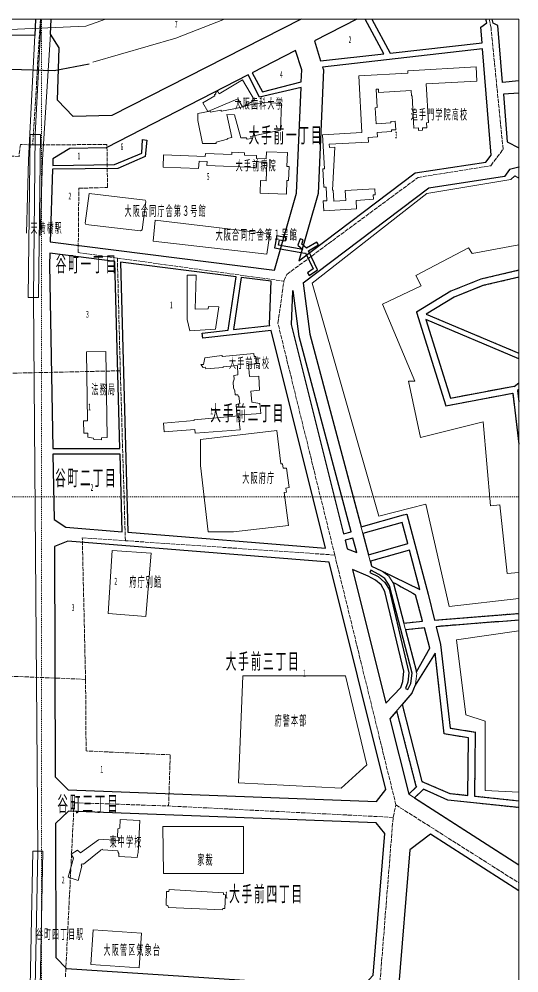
# Model space of a CAD drawing. Units: millimetres, scale not verified. Extents: x -71 to 79, y -72 to 79.
# Drawn here: x 26.7 to 79.1, y -20.7 to 79.1 of the extents above; entities that cross this region are included whole.
import ezdxf
from ezdxf.enums import TextEntityAlignment as Align

# ---------------------------------------------------------------- set-up
doc = ezdxf.new("R2010")
doc.units = ezdxf.units.MM
doc.header["$LTSCALE"] = 0.25
doc.linetypes.add('USER1', pattern=[0.70556, 0.35278, -0.35278])
doc.linetypes.add('USER2', pattern=[2.11668, 1.7639, -0.35278])
for name, color, linetype, lineweight in [('0-0_01 グリッド', 7, 'USER1', 18), ('0-7_08 地下鉄', 7, 'Continuous', 18), ('0-C_13 町界', 30, 'USER2', 18), ('0-D_14 公・官庁施設', 7, 'Continuous', 18), ('0-E_15 病院', 4, 'Continuous', 18), ('0-F_16 学校', 1, 'Continuous', 18), ('1-3_20 鉄道', 7, 'Continuous', 18), ('1-6_23 園路・他敷地道', 7, 'USER1', 18), ('1-7_24 立体交差', 7, 'Continuous', 18), ('1-C_29 川・池', 150, 'Continuous', 18), ('1-D_30 公園・緑地', 3, 'Continuous', 18), ('1-E_31 地形', 7, 'Continuous', 18), ('1-F_32 海・河川', 150, 'Continuous', 18)]:
    doc.layers.add(name, color=color, linetype=linetype, lineweight=lineweight)
for name, color, linetype in [('0-2_03 施設名・公園名', 7, 'Continuous'), ('0-4_05 町名', 7, 'Continuous'), ('0-6_07 街区符号', 7, 'Continuous'), ('0-8_09 鉄道地下', 7, 'Continuous'), ('1-4_21 デッキ・歩道橋', 7, 'Continuous'), ('1-9_26 道路', 7, 'Continuous')]:
    doc.layers.add(name, color=color, linetype=linetype)
doc.styles.add('ＭＳ ゴシック', font='')
doc.styles.get('ＭＳ ゴシック').set_extended_font_data('MS Gothic')

msp = doc.modelspace()

# ---------------------------------------------------------------- linework, layer by layer
at = {"layer": '0-0_01 グリッド'}
for p, q in [((79.0704, 79.1311), (-70.9375, 79.1311)), ((29.0606, -70.6797), (29.0606, 79.1463)), ((79.0608, -70.6797), (79.0608, 79.1463)), ((79.0704, 29.131), (-70.9375, 29.131))]:
    msp.add_line(p, q, dxfattribs=at)
at = {"layer": '0-0_01 グリッド', "linetype": 'Continuous'}
msp.add_lwpolyline([(-70.9375, -70.6797), (79.0704, -70.6797), (79.0704, 79.1463), (-70.9375, 79.1463)], close=True, dxfattribs=at)
at = {"layer": '0-7_08 地下鉄'}
msp.add_lwpolyline([(29.0282, 79.1463), (28.4295, 67.0651), (28.2236, 49.9847), (28.694, -7.9889), (28.3413, -25.7457), (26.84, -70.6797)], dxfattribs=at)
for points in [[(27.6944, 49.9911), (28.7528, 49.9783), (28.9586, 67.0588), (27.9003, 67.0715)], [(27.8123, -25.735), (28.8703, -25.756), (29.223, -7.9992), (28.165, -7.9782)]]:
    msp.add_lwpolyline(points, close=True, dxfattribs=at)
at = {"layer": '0-8_09 鉄道地下'}
msp.add_lwpolyline([(34.066, 74.429), (30.3959, 73.7364), (25.826, 73.875)], dxfattribs=at)
at = {"layer": '0-C_13 町界'}
for p, q in [((28.9597, 79.1463), (28.1676, 65.9741)), ((37.0224, 54.1163), (54.4611, 51.7018)), ((37.3282, 42.3175), (24.8331, 42.0361)), ((33.6898, 10.0029), (24.5444, 10.3858))]:
    msp.add_line(p, q, dxfattribs=at)
for points in [[(54.4611, 51.7018), (54.7577, 52.4029), (68.5053, 62.5595), (76.1192, 63.7942), (77.413, 65.4993), (76.1488, 78.1995), (75.9633, 79.1463)], [(28.1676, 65.9741), (26.8611, 66.0232), (26.7243, 64.772), (24.1275, 64.8121)], [(37.0224, 54.1163), (32.92, 54.6973), (32.9815, 61.4267), (35.9879, 61.5113), (35.9319, 66.0094), (28.1676, 65.9741)], [(59.7871, 23.0241), (37.8615, 24.5217), (37.3282, 42.3175), (37.0224, 54.1163)], [(66.19, -3.1444), (59.7871, 23.0241), (53.8355, 47.2725), (54.4611, 51.7018)], [(65.8961, -4.4456), (42.3915, -3.256), (42.5648, 2.1012), (33.7475, 2.5046), (33.6898, 10.0029), (33.3506, 24.8197), (37.8615, 24.5217)], [(31.584, -21.1551), (32.4907, -2.9125), (42.3915, -3.256)], [(64.2425, -25.2534), (64.3925, -23.301), (65.8961, -4.4456), (66.19, -3.1444), (79.0704, -11.3131)]]:
    msp.add_lwpolyline(points, dxfattribs=at)
at = {"layer": '0-D_14 公・官庁施設'}
for points in [[(33.656, 57.7602), (33.7063, 57.6307), (39.449, 56.9675), (39.6188, 57.0685), (40.0047, 60.0499), (39.9241, 60.1797), (34.071, 60.8922)], [(52.99, 56.6612), (40.9941, 58.0748), (40.764, 55.9037), (52.69, 54.5397)], [(33.5086, 35.8007), (33.9289, 35.7926), (33.9306, 35.3728), (34.5211, 35.2553), (34.5521, 35.1055), (35.3521, 35.0993), (35.351, 35.2994), (35.9508, 35.3222), (35.8185, 44.3511), (33.7785, 44.3115), (33.8827, 37.0823), (33.4827, 37.0606)], [(54.745, 32.1103), (54.395, 32.1089), (54.3028, 32.5785), (54.1529, 32.5778), (53.7066, 36.0553), (45.7257, 35.1124), (45.7257, 32.4007), (46.5136, 25.465), (49.1672, 25.465), (54.9331, 26.1316), (54.4969, 29.5695), (54.7167, 29.6104), (54.6645, 30.0301), (55.0142, 30.1018)], [(40.5576, 23.2043), (36.4666, 23.4951), (36.0473, 16.8836), (39.9889, 16.5718)], [(60.9145, 10.3853), (50.1547, 10.3853), (49.7137, -0.8155), (60.4735, -1.4035), (63.1488, 1.0657)], [(41.8644, -10.3405), (50.2429, -10.3405), (50.2429, -5.4016), (41.7762, -5.4016)], [(48.0718, -13.9789), (48.2916, -13.9879), (48.345, -12.5571), (48.1448, -12.5285), (48.1242, -12.3587), (42.4428, -12.0152), (42.4139, -12.2054), (42.1638, -12.2067), (42.1303, -13.6368), (42.3105, -13.6654), (42.3613, -13.8852), (48.0225, -14.1291)], [(39.5539, -16.5586), (34.4827, -16.2224), (34.24, -19.8635), (39.3112, -20.1998)]]:
    msp.add_lwpolyline(points, close=True, dxfattribs=at)
at = {"layer": '0-E_15 病院'}
for points in [[(47.5252, 71.5665), (47.286, 71.4252), (47.3466, 71.3157), (47.1771, 71.2148), (47.2274, 71.125), (45.961, 70.369), (46.4853, 69.4816), (49.619, 70.7961), (50.1103, 69.964), (50.143, 69.9087), (50.3163, 70.0124), (51.3894, 70.6546), (50.1296, 72.7785), (47.6765, 71.3172)], [(52.6249, 65.2406), (52.5983, 64.5206), (51.5777, 64.5557), (51.5865, 64.8558), (50.3266, 64.8999), (50.3352, 65.14), (49.0051, 65.1938), (48.9965, 64.9636), (46.2459, 65.0708), (46.2271, 64.7706), (41.8668, 64.9302), (41.823, 63.63), (45.5333, 63.4974), (45.5699, 64.2577), (46.4197, 64.2315), (46.4019, 63.8017), (51.5822, 63.6159), (51.5998, 64.1857), (52.68, 64.1409), (52.6087, 62.2206), (52.0092, 62.2379), (51.9651, 60.9178), (54.7253, 60.8105), (54.7787, 62.2509), (54.9589, 62.2416), (55.012, 63.702), (54.782, 63.7006), (54.8351, 65.161)]]:
    msp.add_lwpolyline(points, close=True, dxfattribs=at)
at = {"layer": '0-F_16 学校'}
for points in [[(67.8834, 71.1011), (68.0793, 67.7221), (68.5592, 67.7545), (68.5706, 67.4944), (68.9706, 67.5164), (68.9592, 67.7462), (69.4391, 67.7687), (69.4067, 68.2984), (69.5865, 68.3091), (69.3578, 72.358), (74.666, 72.6528), (74.579, 74.1423), (67.4313, 73.7389), (67.4519, 73.4888), (62.2939, 73.1946), (62.6319, 67.2666), (58.5132, 67.0273), (58.72, 63.4585)], [(58.72, 63.4585), (58.52, 63.4477), (58.6288, 61.5282), (58.8788, 61.5395), (58.9556, 60.1198), (58.5756, 60.0981), (58.6404, 59.0783), (62.0793, 59.2744), (62.0252, 60.1641), (63.8346, 60.2727), (63.8025, 60.7328), (64.0027, 60.7433), (63.9691, 61.3831), (60.8804, 61.1988), (60.9352, 60.1491), (59.6956, 60.0833), (59.63, 61.2428), (59.5502, 61.2426), (59.7893, 65.7336), (59.2195, 65.7009), (59.1976, 66.0406), (63.3264, 66.2699), (63.294, 66.7599), (64.2439, 66.8143), (64.2116, 67.2743), (65.7311, 67.3614), (65.7204, 67.5413), (66.1804, 67.5633), (66.1259, 68.4631), (65.6667, 68.4308), (65.6669, 68.2809), (64.1073, 68.1938), (64.0096, 69.8629), (64.2395, 69.8742), (64.1307, 71.7937), (64.3606, 71.8047), (64.382, 71.4749), (67.8009, 71.6709), (67.8335, 71.0912), (67.8834, 71.1011)]]:
    msp.add_lwpolyline(points, dxfattribs=at)
for points in [[(50.1103, 69.964), (49.5565, 69.8339), (49.2273, 69.7323), (47.9285, 69.4963), (47.8578, 69.6162), (46.7592, 69.381), (46.7385, 69.5008), (45.4414, 69.2431), (45.4414, 68.5251), (45.4418, 68.5227), (45.9434, 66.108), (47.3545, 66.108), (47.3535, 66.2637), (48.5524, 66.5593), (48.5217, 66.6293), (49.0213, 66.7516), (48.4804, 69.149), (49.3, 69.1228), (49.9518, 66.6961), (50.5216, 66.6985), (50.6222, 66.569), (51.0718, 66.6413), (50.9707, 66.8408), (54.1173, 67.5153), (54.2248, 70.3059), (52.424, 70.4175), (51.4246, 70.2727), (50.3163, 70.0124), (50.143, 69.9087)], [(44.3442, 52.3386), (44.3359, 47.699), (44.6013, 46.5101), (47.3003, 46.6727), (47.6294, 49.0144), (46.5594, 49.0392), (46.5304, 48.7991), (45.181, 48.7529), (45.264, 52.3331)], [(51.9467, 38.9051), (51.0963, 39.0311), (51.0008, 40.1905), (51.9202, 40.2849), (51.8235, 41.7441), (50.8735, 41.7197), (50.7579, 42.9591), (51.607, 43.0534), (51.5336, 43.813), (51.3536, 43.8118), (51.3123, 44.1117), (48.0441, 43.8065), (47.9636, 43.9059), (46.1945, 43.6879), (46.0273, 42.9882), (45.7773, 42.9672), (45.989, 42.6766), (46.219, 42.7081), (46.29, 42.5283), (48.0894, 42.6468), (48.1088, 42.7467), (49.5883, 42.8839), (49.6528, 41.9039), (49.2032, 41.832), (49.2548, 41.4523), (49.1563, 41.132), (49.1994, 40.5421), (49.3306, 40.2028), (49.3727, 39.8028), (49.6226, 39.8042), (49.6534, 39.6543), (49.7533, 39.6747), (49.8471, 38.8651), (49.4474, 38.7935), (49.5429, 37.6838), (52.0419, 37.8454)], [(49.723, 37.5845), (45.0752, 37.1827), (45.0556, 37.103), (41.8372, 36.8275), (41.9112, 35.9381), (45.1498, 36.173), (45.1719, 35.7734), (49.8901, 36.1255)], [(33.464, -9.3593), (35.3069, -7.881), (35.3069, -7.8311), (35.4565, -7.7798), (35.5068, -7.86), (37.0574, -7.9427), (37.1079, -8.1322), (37.1785, -8.2321), (37.1799, -8.5318), (39.1007, -8.6631), (39.1486, -8.2228), (39.198, -8.1729), (39.3825, -4.7615), (37.312, -4.6812), (37.2665, -5.5918), (37.0863, -5.6428), (37.0309, -6.533), (37.1807, -6.5623), (37.2324, -6.882), (35.6118, -6.7497), (35.0618, -6.792), (33.1684, -8.1708), (32.8371, -7.8724), (32.169, -8.3158), (32.4413, -8.7344), (31.8603, -10.7271), (32.9122, -11.0516), (33.285, -9.5499), (33.2344, -9.4506), (33.3339, -9.3101)]]:
    msp.add_lwpolyline(points, close=True, dxfattribs=at)
at = {"layer": '1-3_20 鉄道'}
msp.add_lwpolyline([(34.456, 74.6205), (43.158, 77.1487), (48.2444, 79.1463)], dxfattribs=at)
at = {"layer": '1-4_21 デッキ・歩道橋'}
msp.add_lwpolyline([(58.0974, 55.4956), (57.9172, 55.7986), (56.8382, 55.1557), (56.3432, 55.5715), (56.4923, 56.0185), (56.1575, 56.1301), (55.9708, 55.5695), (55.9329, 55.4556), (56.4407, 55.0292), (53.8861, 55.4703), (53.9853, 56.0317), (54.6137, 55.927), (54.6716, 56.275), (53.6984, 56.4372), (53.6679, 56.2651), (53.4772, 55.1831), (56.6529, 54.6344), (56.7363, 54.6842), (57.5176, 53.0096), (56.9178, 52.5873), (57.1207, 52.2988), (57.9624, 52.8911), (57.0408, 54.8657)], close=True, dxfattribs=at)
at = {"layer": '1-6_23 園路・他敷地道'}
for points in [[(79.0704, 52.8398), (75.096, 51.9096), (71.9575, 50.6542), (68.3442, 48.4674), (71.4317, 38.6434), (78.4222, 39.9707), (79.0704, 34.6301)], [(79.0704, 52.1152), (75.3085, 51.2347), (72.2734, 50.0207), (69.3481, 48.2502), (79.0704, 44.1629)], [(79.0704, 43.585), (69.3314, 47.6791), (71.9168, 39.4536), (78.5757, 40.7179), (78.5859, 40.6661), (79.0704, 41.045)], [(79.0704, 40.3688), (78.924, 40.2543), (79.0704, 39.0489)], [(62.6064, 25.9787), (66.9924, 27.2172), (67.3367, 27.3144), (69.5659, 18.9412), (69.5686, 18.9394), (70.2456, 16.2015), (79.0704, 16.9147)], [(62.7666, 25.2907), (66.8394, 26.4408), (67.4292, 24.2251), (63.3486, 23.0527)], [(63.52, 22.3678), (67.6108, 23.5432), (68.7101, 19.4124), (64.7623, 21.3399)], [(65.9127, 20.1604), (68.2452, 18.863), (68.9909, 16.0803), (67.0533, 15.8978)], [(67.2645, 15.2088), (69.1762, 15.3893), (69.7459, 13.263), (68.316, 10.7601)], [(70.4165, 15.51), (70.8757, 13.6509), (71.8741, 4.9005), (74.5007, 4.4824), (74.4121, -2.2195), (79.0704, -2.7216)], [(68.198, 9.3662), (70.3074, 12.7456), (71.2399, 4.2871), (73.7872, 3.8816), (73.7072, -2.1436), (71.8243, -1.9406), (68.9158, -0.6783), (66.8277, 7.4542)], [(66.2734, 6.7755), (68.3184, -1.1882), (68.3627, -1.2075), (67.5109, -2.0312)], [(68.1117, -2.4319), (69.0636, -1.5115), (71.6421, -2.6307), (79.0704, -3.4313)]]:
    msp.add_lwpolyline(points, dxfattribs=at)
for centre, radius, start, end in [((146.3348, -896.9037), 915.5791, 94.21311, 94.63389), ((79.7921, -79.2825), 95.255, 94.47106, 95.6486)]:
    msp.add_arc(centre, radius, start, end, dxfattribs=at)
at = {"layer": '1-7_24 立体交差'}
for points in [[(27.522, 56.7186), (27.7092, 64.3993), (28.3895, 77.4418), (28.4527, 79.1463)], [(28.951, 56.4963), (29.1643, 64.4487), (30.0194, 77.579), (30.0843, 79.1463)]]:
    msp.add_lwpolyline(points, dxfattribs=at)
at = {"layer": '1-9_26 道路'}
msp.add_line((68.9909, 16.0803), (68.2452, 18.863), dxfattribs=at)
for points in [[(28.4536, 79.1463), (28.3895, 77.4418), (8.0755, 77.5329), (5.5718, 76.3205), (4.4785, 74.9153), (4.1918, 72.214), (-8.0156, 73.8539), (-20.7169, 74.2918), (-21.9004, 75.1203), (-21.657, 79.1463)], [(56.2844, 79.1463), (36.4314, 69.0563), (32.4041, 68.939), (30.7528, 70.6444), (30.932, 76.1228), (30.0194, 77.579), (30.0843, 79.1463)], [(62.0962, 79.1463), (57.6559, 76.868), (58.3052, 74.7578), (64.9163, 75.5032), (62.9773, 79.1463)], [(63.683, 79.1463), (65.5819, 75.5783), (75.2076, 76.6635), (75.0772, 78.2937), (75.6959, 78.754), (75.6188, 79.1463)], [(79.0704, 72.6685), (77.3432, 72.4899), (76.8544, 78.4641), (76.356, 78.7133), (76.2708, 79.1463)], [(79.0704, 71.4007), (77.4423, 71.2815), (77.8521, 66.277), (79.0704, 65.6643)], [(79.0704, 63.6665), (79.0641, 63.6498), (78.0891, 63.3825), (77.5599, 62.6769), (69.6224, 61.4422), (56.4915, 51.5017), (57.1869, 46.1551), (62.5594, 25.9656), (66.9924, 27.2172), (67.3367, 27.3144), (69.5659, 18.9412), (69.5686, 18.9394), (70.2456, 16.2015), (79.0704, 16.9114)], [(79.0704, 52.8398), (75.096, 51.9096), (71.9575, 50.6542), (68.3442, 48.4674), (71.4317, 38.6434), (78.4222, 39.9707), (79.0704, 34.6299)], [(79.0704, 52.1152), (75.3085, 51.2347), (72.2734, 50.0207), (69.3481, 48.2502), (79.0704, 44.1629)], [(79.0704, 43.585), (69.3314, 47.6791), (71.9168, 39.4536), (78.5757, 40.7179), (78.5859, 40.6661), (79.0704, 41.045)], [(79.0704, 40.3688), (78.924, 40.2543), (79.0704, 39.0484)], [(65.8465, 20.1976), (65.9516, 20.0281), (67.021, 15.8947), (68.9909, 16.0803)], [(70.4165, 15.51), (70.8757, 13.6509), (71.8741, 4.9005), (74.5007, 4.4824), (74.4121, -2.2195), (79.0704, -2.7216)], [(79.0704, -3.4313), (71.6421, -2.6307), (69.0636, -1.5115), (68.1289, -2.4147), (79.0704, -9.4186)], [(79.0704, -12.1278), (69.8263, -6.2109), (67.6549, -7.8559), (66.4372, -22.7278), (67.5856, -24.1072), (79.0704, -23.5715)]]:
    msp.add_lwpolyline(points, dxfattribs=at)
for points in [[(56.0131, 53.8191), (68.2113, 63.0297), (75.6196, 64.1762), (76.1488, 64.8818), (75.2594, 76.015), (58.4996, 74.1255), (58.5932, 73.8223), (58.0528, 60.8923)], [(56.3299, 73.8339), (55.6891, 75.859), (51.149, 73.5292), (52.2018, 71.5344), (56.2781, 72.5891)], [(40.1065, 66.4693), (39.9351, 64.7632), (37.0784, 63.5159), (30.2374, 63.4241), (29.9887, 55.8298), (53.4703, 52.8602), (55.7899, 60.9038), (56.2529, 71.9864), (51.9053, 70.9823), (50.7087, 73.3031), (35.8437, 65.6756), (32.0513, 65.5874), (30.2726, 64.4972), (30.2505, 63.8249), (36.7256, 63.9117), (39.5773, 65.0877), (39.6642, 66.5279)], [(29.9493, 54.623), (29.9096, 53.4246), (30.2681, 34.1899), (37.2855, 34.1899), (36.7532, 53.7626)], [(49.4471, 52.1572), (37.3547, 53.6865), (38.1235, 25.4052), (58.8223, 23.7379), (53.1165, 46.5447), (45.9861, 45.7435), (45.8979, 46.2727), (48.6268, 46.5794)], [(52.9546, 47.1912), (53.1334, 51.6911), (49.9902, 52.0884), (49.1892, 46.6426), (52.9849, 47.0692)], [(56.0698, 45.9199), (55.4471, 50.7107), (55.3551, 50.6411), (55.2176, 47.1796), (60.7064, 25.2412), (61.517, 25.4503)], [(37.3017, 33.5975), (30.2791, 33.5975), (30.4069, 26.7479), (31.6393, 25.9276), (37.5232, 25.4536)], [(67.4292, 24.2251), (66.8394, 26.4408), (62.7408, 25.2835), (63.3356, 23.0488)], [(59.1895, 22.2704), (31.8508, 24.4727), (30.4402, 23.9093), (30.5248, -0.1977), (31.857, -1.5667), (64.1631, -2.7788), (65.1465, -1.5396)], [(62.0934, 23.2844), (61.6927, 24.7891), (60.8725, 24.5773), (61.0983, 23.6741)], [(68.7101, 19.4124), (67.6108, 23.5432), (63.5169, 22.3667), (63.6501, 21.866), (64.6797, 21.3793), (64.679, 21.3806)], [(61.6435, 21.4956), (65.142, 7.5128), (66.7001, 9.1437), (66.925, 9.7722), (67.0258, 10.8568), (65.018, 19.1974), (64.6338, 19.8945), (64.0654, 20.4015), (63.2737, 20.8074), (63.2675, 20.7933)], [(67.526, 10.6802), (67.423, 9.702), (67.2011, 9.0365), (67.4444, 8.9289), (67.7596, 9.5574), (67.9026, 10.642), (65.503, 19.7926), (65.0464, 20.5798), (64.4182, 20.9968), (63.5524, 21.4409), (63.447, 21.2002), (64.3393, 20.7783), (65.0445, 20.1398), (65.4665, 19.4327)], [(69.7459, 13.263), (69.1762, 15.3893), (67.1999, 15.2027), (68.3387, 10.8006)], [(70.3074, 12.7456), (68.2212, 9.4038), (67.8585, 8.5606), (66.8484, 7.3753), (68.9158, -0.6783), (71.8243, -1.9406), (73.7072, -2.1436), (73.7872, 3.8816), (71.2399, 4.2871)], [(68.3627, -1.2075), (68.3184, -1.1882), (66.2878, 6.7187), (65.5552, 5.8598), (67.526, -2.0166)], [(62.5923, -22.2916), (63.797, -20.9842), (65.0125, -6.1337), (64.1071, -5.0113), (31.9187, -3.8034), (30.5418, -5.1015), (30.5913, -19.1242), (31.6872, -20.2848)]]:
    msp.add_lwpolyline(points, close=True, dxfattribs=at)
for centre, radius, start, end in [((319.8178, 473.8217), 519.881, 240.75678, 241.0593), ((146.3348, -896.9037), 915.5791, 94.21311, 94.63389), ((79.7921, -79.2825), 95.255, 94.47106, 95.6486)]:
    msp.add_arc(centre, radius, start, end, dxfattribs=at)
at = {"layer": '1-C_29 川・池'}
for points in [[(79.0704, 62.4781), (78.6265, 62.733), (78.2391, 62.3458), (69.4298, 60.8937), (57.4256, 51.5031), (64.3958, 27.1075), (69.3328, 28.366), (71.7532, 17.6203), (79.0704, 18.4539)], [(79.0704, 55.5017), (74.1732, 54.6011), (73.7861, 55.1819), (68.2681, 52.2778), (68.8489, 51.2128), (64.7834, 49.2766), (68.1713, 41.2415), (67.4938, 41.2415), (68.7521, 35.3361), (75.3351, 36.982), (76.1095, 28.1725), (77.0776, 28.2692), (77.8521, 21.1054), (79.0704, 21.1815)], [(79.0704, 15.095), (72.5276, 14.1353), (73.4955, 6.2939), (75.5285, 5.6162), (75.5285, -1.6444), (79.0704, -1.7953)]]:
    msp.add_lwpolyline(points, dxfattribs=at)
at = {"layer": '1-D_30 公園・緑地'}
for points in [[(79.0704, 71.4007), (77.4423, 71.2815), (77.8521, 66.2771), (79.0704, 65.6644)], [(79.0704, 63.6665), (79.0641, 63.6498), (78.0891, 63.3827), (77.5599, 62.6771), (69.6224, 61.4424), (56.4915, 51.5018), (57.1869, 46.1552), (63.6501, 21.8661), (64.6921, 21.3736), (65.4572, 20.8251), (65.9516, 20.0281), (68.3876, 10.6127), (68.2574, 9.4872), (67.8585, 8.5608), (65.5552, 5.8598), (67.5298, -2.0312), (79.0704, -9.4186)]]:
    msp.add_lwpolyline(points, dxfattribs=at)
for points in [[(55.4471, 50.7108), (55.3551, 50.6412), (55.2176, 47.1798), (60.7064, 25.2413), (61.517, 25.4504), (56.0698, 45.9201)], [(60.8725, 24.5774), (61.0983, 23.6742), (62.0934, 23.2844), (61.6927, 24.7891)], [(66.925, 9.7724), (67.0258, 10.8569), (65.018, 19.1975), (64.6338, 19.8946), (64.0654, 20.4015), (63.2737, 20.8076), (63.2675, 20.7934), (61.6435, 21.4956), (65.142, 7.5131), (66.7001, 9.1437)]]:
    msp.add_lwpolyline(points, close=True, dxfattribs=at)
at = {"layer": '1-E_31 地形'}
msp.add_lwpolyline([(-28.6685, -70.6797), (-28.7798, -49.9401), (-29.8969, -24.9223), (-30.3673, -19.9834), (-31.4736, -15.9474), (-36.0563, -9.9261), (-37.0088, -8.6748), (-37.7178, -6.8782), (-39.9804, 71.2102), (-39.1841, 73.1838), (-36.1844, 75.3085), (-30.1026, 77.7367), (-21.6395, 78.8868), (-13.4001, 78.9575), (-1.3388, 78.5868), (24.9647, 78.0307), (33.7291, 78.412), (35.7722, 79.1463)], dxfattribs=at)
at = {"layer": '1-F_32 海・河川'}
msp.add_lwpolyline([(35.7722, 79.1463), (33.7291, 78.412), (24.9647, 78.0307), (-1.3388, 78.5868), (-13.4001, 78.9575), (-21.6395, 78.8868), (-30.1026, 77.7367), (-36.1844, 75.3085), (-39.1841, 73.1838), (-39.9804, 71.2102), (-37.7178, -6.8782), (-37.0088, -8.6748), (-36.0563, -9.9261), (-31.4736, -15.9474), (-30.3673, -19.9834), (-29.8969, -24.9223), (-28.7798, -49.9401), (-28.6685, -70.6797)], dxfattribs=at)

# ---------------------------------------------------------------- texts
at = {"layer": '0-2_03 施設名・公園名', "char_height": 1.052, "attachment_point": 7, "style": 'ＭＳ ゴシック'}
for s, insert in [('\\T1.17;\\W0.5;大阪歯科大学', (49.2879, 69.6661)), ('\\T1.17;\\W0.5;追手門学院高校', (67.7322, 68.5234)), ('\\T1.17;\\W0.5;大手前病院', (49.4044, 63.1846)), ('\\T1.17;\\W0.5;大阪合同庁舎第３号館', (37.7707, 58.4213)), ('\\T1.17;\\W0.5;大阪合同庁舎第１号館', (47.3125, 55.9259)), ('\\T1.17;\\W0.5;大手前高校', (48.7083, 42.4882)), ('\\T1.17;\\W0.5;法務局', (34.3013, 39.7319)), ('\\T1.17;\\W0.5;大阪府庁', (50.1072, 30.4687)), ('\\T1.17;\\W0.5;府庁別館', (38.2725, 19.5697)), ('\\T1.17;\\W0.5;府警本部', (53.4768, 5.0588)), ('\\T1.17;\\W0.5;東中学校', (36.2065, -7.6178)), ('\\T1.17;\\W0.5;家裁', (45.3839, -9.5288)), ('\\T1.17;\\W0.5;大阪管区気象台', (35.5689, -18.9695))]:
    msp.add_mtext(s, dxfattribs=dict(at, insert=insert))
at = {"layer": '0-4_05 町名', "char_height": 1.636, "attachment_point": 7, "style": 'ＭＳ ゴシック'}
for s, insert in [('\\T1.17;\\W0.5;大手前一丁目', (50.7628, 66.0064)), ('\\T1.17;\\W0.5;谷町一丁目', (30.5568, 52.4998)), ('\\T1.17;\\W0.5;大手前二丁目', (46.7594, 36.8968)), ('\\T1.17;\\W0.5;谷町二丁目', (30.5044, 30.113)), ('\\T1.17;\\W0.5;大手前三丁目', (48.3674, 10.9066)), ('\\T1.17;\\W0.5;谷町三丁目', (30.7322, -4.0167)), ('\\T1.17;\\W0.5;大手前四丁目', (48.7257, -13.4518))]:
    msp.add_mtext(s, dxfattribs=dict(at, insert=insert))
at = {"layer": '0-6_07 街区符号', "style": 'ＭＳ ゴシック', "width": 0.5}
for s, p in [('7', (43.0305, 78.0299)), ('2', (61.2349, 76.4104)), ('4', (54.0446, 72.7636)), ('3', (66.0629, 66.4393)), ('6', (37.3518, 65.2044)), ('1', (32.8485, 64.245)), ('5', (46.3826, 62.0911)), ('2', (31.9087, 60.0488)), ('1', (42.5214, 48.6255)), ('3', (33.7411, 47.6626)), ('1', (33.9664, 37.9539)), ('1', (46.7578, 37.524)), ('2', (34.2162, 29.5258)), ('2', (36.7122, 19.7079)), ('3', (32.2349, 16.957)), ('1', (56.4562, 10.0842)), ('1', (35.2441, 0.0217)), ('2', (31.2038, -11.5752)), ('1', (48.3055, -13.1466))]:
    msp.add_text(s, height=0.7255, dxfattribs=at).set_placement(p, align=Align.BOTTOM_LEFT)
at = {"layer": '0-7_08 地下鉄', "char_height": 1.028, "attachment_point": 7, "style": 'ＭＳ ゴシック'}
for s, insert in [('\\T1.17;\\W0.5;天満橋駅', (27.9365, 56.6531)), ('\\T1.17;\\W0.5;谷町四丁目駅', (28.5114, -17.3072))]:
    msp.add_mtext(s, dxfattribs=dict(at, insert=insert))

doc.saveas('drawing.dxf')
